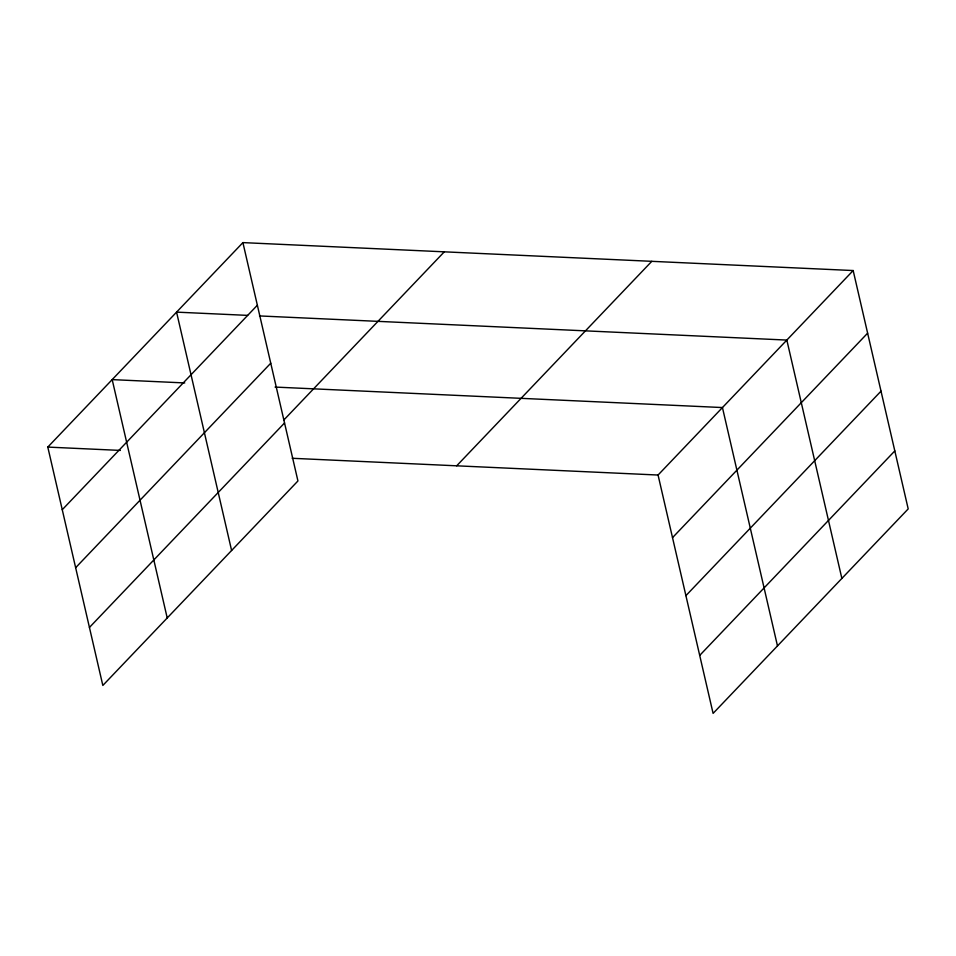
<?xml version="1.0" encoding="UTF-8"?>
<svg xmlns="http://www.w3.org/2000/svg" width="956" height="956" viewBox="0 0 956 956"><rect width="100%" height="100%" fill="white"/><g stroke="black" fill="none" stroke-linecap="round" stroke-linejoin="round"><path stroke-width="1.43" d="M242.908 242.609L297.937 480.964L102.83 685.452L47.8 447.085L242.908 242.609L853.17 270.548L908.2 508.915L713.092 713.391L658.063 475.036L853.17 270.548M62.26 509.703L257.367 305.215M75.644 567.697L270.751 363.208M283.932 419.899L444.289 251.834M89.434 627.447L284.541 422.97M456.681 465.811L651.789 261.335M672.522 537.642L867.63 333.166M685.906 595.648L881.014 391.159M699.708 655.398L894.816 450.909M247.652 315.384L176.573 312.134L231.603 550.489M259.494 315.934L786.836 340.073L841.866 578.428M184.747 382.938L112.187 379.616L167.216 617.97M275.077 387.072L722.449 407.555L777.479 645.909M47.8 447.085L120.36 450.419M292.166 458.283L658.063 475.036"/></g></svg>
